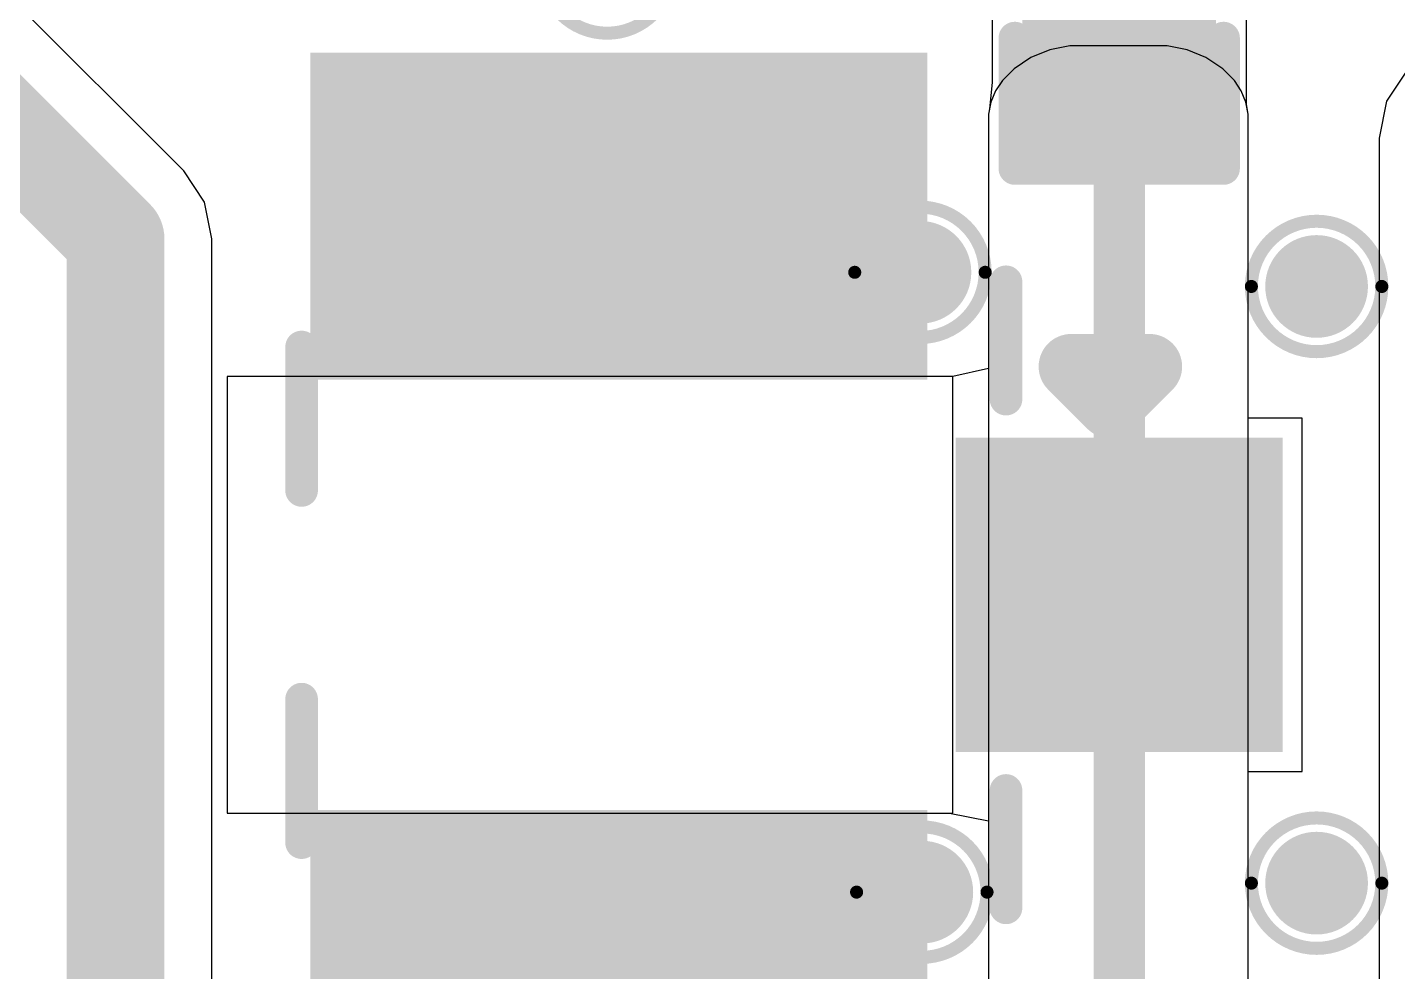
# Model space of a CAD drawing. Header units: inches. Extents: x -10 to 344, y -7 to 75.
# Drawn here: x 23.98 to 29.32, y 5.5 to 9.17 of the extents above; entities that cross this region are included whole.
import ezdxf

# ---------------------------------------------------------------- set-up
doc = ezdxf.new("R2010")
doc.units = ezdxf.units.IN
for name, color, linetype in [('Bottom Layer', 5, 'Continuous'), ('Drill Drawing', 1, 'Continuous'), ('Mid Layer 1', 16, 'Continuous'), ('Mid Layer 2', 76, 'Continuous'), ('Top Layer', 1, 'Continuous'), ('Top Overlay', 2, 'Continuous'), ('Top Paste', 8, 'Continuous'), ('Top Solder', 216, 'Continuous'), ('Via Holes', 16, 'Continuous')]:
    doc.layers.add(name, color=color, linetype=linetype)

# ---------------------------------------------------------------- blocks, each defined once
blk = doc.blocks.new('U_FL_R_SMT_1_80___88')
at = {"layer": 'Top Layer'}
for points in [[(-2.01, 2.0742), (-0.94, 2.0742), (-0.94, -0.1258), (-2.01, -0.1258)], [(0.94, 2.0742), (2.01, 2.0742), (2.01, -0.1258), (0.94, -0.1258)], [(-0.51, -0.4392), (0.51, -0.4392), (0.51, -1.5092), (-0.51, -1.5092)]]:
    blk.add_hatch(color=1, dxfattribs=at).paths.add_polyline_path(points)
at = {"layer": 'Top Paste'}
for points in [[(-2.01, 2.0742), (-0.94, 2.0742), (-0.94, -0.1258), (-2.01, -0.1258)], [(0.94, 2.0742), (2.01, 2.0742), (2.01, -0.1258), (0.94, -0.1258)], [(-0.51, -0.4392), (0.51, -0.4392), (0.51, -1.5092), (-0.51, -1.5092)]]:
    blk.add_hatch(color=8, dxfattribs=at).paths.add_polyline_path(points)
at = {"layer": 'Top Solder'}
for points in [[(-2.1116, 2.1758), (-0.8384, 2.1758), (-0.8384, -0.2274), (-2.1116, -0.2274)], [(0.8384, 2.1758), (2.1116, 2.1758), (2.1116, -0.2274), (0.8384, -0.2274)], [(-0.6116, -0.3376), (0.6116, -0.3376), (0.6116, -1.6108), (-0.6116, -1.6108)]]:
    blk.add_hatch(color=216, dxfattribs=at).paths.add_polyline_path(points)
at = {"layer": 'Top Overlay'}
for points in [[(-0.9652, 2.2098, 0.127, 0.127, 0), (-0.4064, 2.2098, 0.127, 0.127, 0)], [(0.4064, 2.2098, 0.127, 0.127, 0), (0.9652, 2.2098, 0.127, 0.127, 0)], [(-1.2192, -0.5334, 0.127, 0.127, 0), (-0.762, -0.5334, 0.127, 0.127, 0)], [(0.762, -0.5334, 0.127, 0.127, 0), (1.2192, -0.5334, 0.127, 0.127, 0)], [(0.889, -0.7874, 0.254, 0.254, 0), (0.7366, -0.9398, 0.254, 0.254, 0)], [(0.889, -0.7874, 0.254, 0.254, 0), (0.889, -1.0922, 0.254, 0.254, 0)], [(0.7366, -0.9398, 0.254, 0.254, 0), (0.889, -1.0922, 0.254, 0.254, 0)]]:
    blk.add_lwpolyline(points, format="xyseb", dxfattribs=at)
for points in [[(-0.997, 2.2098, 0.0635, 0.0635, 1), (-0.9334, 2.2098, 0.0635, 0.0635, 1)], [(-0.4381, 2.2098, 0.0635, 0.0635, 1), (-0.3746, 2.2098, 0.0635, 0.0635, 1)], [(0.3747, 2.2098, 0.0635, 0.0635, 1), (0.4382, 2.2098, 0.0635, 0.0635, 1)], [(0.9335, 2.2098, 0.0635, 0.0635, 1), (0.997, 2.2098, 0.0635, 0.0635, 1)], [(-1.251, -0.5334, 0.0635, 0.0635, 1), (-1.1874, -0.5334, 0.0635, 0.0635, 1)], [(-0.7937, -0.5334, 0.0635, 0.0635, 1), (-0.7302, -0.5334, 0.0635, 0.0635, 1)], [(0.7303, -0.5334, 0.0635, 0.0635, 1), (0.7938, -0.5334, 0.0635, 0.0635, 1)], [(1.1875, -0.5334, 0.0635, 0.0635, 1), (1.251, -0.5334, 0.0635, 0.0635, 1)], [(0.8255, -0.7874, 0.127, 0.127, 1), (0.9525, -0.7874, 0.127, 0.127, 1)], [(0.8255, -0.7874, 0.127, 0.127, 1), (0.9525, -0.7874, 0.127, 0.127, 1)], [(0.6731, -0.9398, 0.127, 0.127, 1), (0.8001, -0.9398, 0.127, 0.127, 1)], [(0.6731, -0.9398, 0.127, 0.127, 1), (0.8001, -0.9398, 0.127, 0.127, 1)], [(0.8255, -1.0922, 0.127, 0.127, 1), (0.9525, -1.0922, 0.127, 0.127, 1)], [(0.8255, -1.0922, 0.127, 0.127, 1), (0.9525, -1.0922, 0.127, 0.127, 1)]]:
    blk.add_lwpolyline(points, format="xyseb", close=True, dxfattribs=at)
blk = doc.blocks.new('C___0402_114')
at = {"layer": 'Top Layer'}
for points in [[(-0.6985, -0.3175), (-0.6985, 0.3175), (-0.2413, 0.3175), (-0.2413, -0.3175)], [(0.2413, -0.3175), (0.2413, 0.3175), (0.6985, 0.3175), (0.6985, -0.3175)]]:
    blk.add_hatch(color=1, dxfattribs=at).paths.add_polyline_path(points)
at = {"layer": 'Top Paste'}
for points in [[(-0.6985, -0.3175), (-0.6985, 0.3175), (-0.2413, 0.3175), (-0.2413, -0.3175)], [(0.2413, -0.3175), (0.2413, 0.3175), (0.6985, 0.3175), (0.6985, -0.3175)]]:
    blk.add_hatch(color=8, dxfattribs=at).paths.add_polyline_path(points)
at = {"layer": 'Top Solder'}
for points in [[(-0.7585, -0.3775), (-0.7585, 0.3775), (-0.1813, 0.3775), (-0.1813, -0.3775)], [(0.1813, -0.3775), (0.1813, 0.3775), (0.7585, 0.3775), (0.7585, -0.3775)]]:
    blk.add_hatch(color=216, dxfattribs=at).paths.add_polyline_path(points)
at = {"layer": 'Top Overlay'}
for points in [[(-0.2794, 0.4064, 0.127, 0.127, 0), (-0.7874, 0.4064, 0.127, 0.127, 0)], [(-0.7874, -0.4064, 0.127, 0.127, 0), (-0.7874, 0.4064, 0.127, 0.127, 0)], [(0.7874, 0.4064, 0.127, 0.127, 0), (0.2794, 0.4064, 0.127, 0.127, 0)], [(0.7874, -0.4064, 0.127, 0.127, 0), (0.7874, 0.4064, 0.127, 0.127, 0)], [(-0.2794, -0.4064, 0.127, 0.127, 0), (-0.7874, -0.4064, 0.127, 0.127, 0)], [(0.7874, -0.4064, 0.127, 0.127, 0), (0.2794, -0.4064, 0.127, 0.127, 0)]]:
    blk.add_lwpolyline(points, format="xyseb", dxfattribs=at)
for points in [[(-0.8191, 0.4064, 0.0635, 0.0635, 1), (-0.7556, 0.4064, 0.0635, 0.0635, 1)], [(-0.8191, 0.4064, 0.0635, 0.0635, 1), (-0.7556, 0.4064, 0.0635, 0.0635, 1)], [(-0.3111, 0.4064, 0.0635, 0.0635, 1), (-0.2477, 0.4064, 0.0635, 0.0635, 1)], [(0.2477, 0.4064, 0.0635, 0.0635, 1), (0.3111, 0.4064, 0.0635, 0.0635, 1)], [(0.7556, 0.4064, 0.0635, 0.0635, 1), (0.8191, 0.4064, 0.0635, 0.0635, 1)], [(0.7556, 0.4064, 0.0635, 0.0635, 1), (0.8191, 0.4064, 0.0635, 0.0635, 1)], [(-0.8191, -0.4064, 0.0635, 0.0635, 1), (-0.7556, -0.4064, 0.0635, 0.0635, 1)], [(-0.8191, -0.4064, 0.0635, 0.0635, 1), (-0.7556, -0.4064, 0.0635, 0.0635, 1)], [(-0.3111, -0.4064, 0.0635, 0.0635, 1), (-0.2477, -0.4064, 0.0635, 0.0635, 1)], [(0.2477, -0.4064, 0.0635, 0.0635, 1), (0.3111, -0.4064, 0.0635, 0.0635, 1)], [(0.7556, -0.4064, 0.0635, 0.0635, 1), (0.8191, -0.4064, 0.0635, 0.0635, 1)], [(0.7556, -0.4064, 0.0635, 0.0635, 1), (0.8191, -0.4064, 0.0635, 0.0635, 1)]]:
    blk.add_lwpolyline(points, format="xyseb", close=True, dxfattribs=at)

msp = doc.modelspace()

# ---------------------------------------------------------------- hatches: boundary and pattern name
at = {"layer": 'Bottom Layer'}
h = msp.add_hatch(color=5, dxfattribs=at)
edge = h.paths.add_edge_path()
edge.add_arc((27.4562, 8.2199), 0.2, 0, 360)
h = msp.add_hatch(color=5, dxfattribs=at)
edge = h.paths.add_edge_path()
edge.add_arc((29.0009, 8.1648), 0.2, 0, 360)
h = msp.add_hatch(color=5, dxfattribs=at)
edge = h.paths.add_edge_path()
edge.add_arc((29.0009, 5.8408), 0.2, 0, 360)
h = msp.add_hatch(color=5, dxfattribs=at)
edge = h.paths.add_edge_path()
edge.add_arc((27.4635, 5.8058), 0.2, 0, 360)
at = {"layer": 'Mid Layer 1'}
h = msp.add_hatch(color=16, dxfattribs=at)
edge = h.paths.add_edge_path()
edge.add_arc((27.4562, 8.2199), 0.2, 0, 360)
h = msp.add_hatch(color=16, dxfattribs=at)
edge = h.paths.add_edge_path()
edge.add_arc((29.0009, 8.1648), 0.2, 0, 360)
h = msp.add_hatch(color=16, dxfattribs=at)
edge = h.paths.add_edge_path()
edge.add_arc((29.0009, 5.8408), 0.2, 0, 360)
h = msp.add_hatch(color=16, dxfattribs=at)
edge = h.paths.add_edge_path()
edge.add_arc((27.4635, 5.8058), 0.2, 0, 360)
at = {"layer": 'Mid Layer 2'}
h = msp.add_hatch(color=76, dxfattribs=at)
edge = h.paths.add_edge_path()
edge.add_arc((27.4562, 8.2199), 0.2, 0, 360)
h = msp.add_hatch(color=76, dxfattribs=at)
edge = h.paths.add_edge_path()
edge.add_arc((29.0009, 8.1648), 0.2, 0, 360)
h = msp.add_hatch(color=76, dxfattribs=at)
edge = h.paths.add_edge_path()
edge.add_arc((29.0009, 5.8408), 0.2, 0, 360)
h = msp.add_hatch(color=76, dxfattribs=at)
edge = h.paths.add_edge_path()
edge.add_arc((27.4635, 5.8058), 0.2, 0, 360)
at = {"layer": 'Top Layer'}
h = msp.add_hatch(color=1, dxfattribs=at)
edge = h.paths.add_edge_path()
edge.add_arc((27.4562, 8.2199), 0.2, 0, 360)
h = msp.add_hatch(color=1, dxfattribs=at)
edge = h.paths.add_edge_path()
edge.add_arc((29.0009, 8.1648), 0.2, 0, 360)
h = msp.add_hatch(color=1, dxfattribs=at)
edge = h.paths.add_edge_path()
edge.add_arc((29.0009, 5.8408), 0.2, 0, 360)
h = msp.add_hatch(color=1, dxfattribs=at)
edge = h.paths.add_edge_path()
edge.add_arc((27.4635, 5.8058), 0.2, 0, 360)
at = {"layer": 'Via Holes'}
h = msp.add_hatch(color=7, dxfattribs=at)
edge = h.paths.add_edge_path()
edge.add_arc((27.4562, 8.2199), 0.1, 0, 360)
h = msp.add_hatch(color=7, dxfattribs=at)
edge = h.paths.add_edge_path()
edge.add_arc((29.0009, 8.1648), 0.1, 0, 360)
h = msp.add_hatch(color=7, dxfattribs=at)
edge = h.paths.add_edge_path()
edge.add_arc((29.0009, 5.8408), 0.1, 0, 360)
h = msp.add_hatch(color=7, dxfattribs=at)
edge = h.paths.add_edge_path()
edge.add_arc((27.4635, 5.8058), 0.1, 0, 360)

# ---------------------------------------------------------------- linework, layer by layer
at = {"layer": 'Drill Drawing'}
for points in [[(26.4921, 9.4051, 0.0508, 0.0508, 1), (25.9841, 9.4051, 0.0508, 0.0508, 1)], [(27.7102, 8.2199, 0.0508, 0.0508, 1), (27.2022, 8.2199, 0.0508, 0.0508, 1)], [(29.2549, 8.1648, 0.0508, 0.0508, 1), (28.7469, 8.1648, 0.0508, 0.0508, 1)], [(27.1895, 8.2199, 0.0254, 0.0254, 1), (27.2149, 8.2199, 0.0254, 0.0254, 1)], [(27.6975, 8.2199, 0.0254, 0.0254, 1), (27.7229, 8.2199, 0.0254, 0.0254, 1)], [(28.7342, 8.1648, 0.0254, 0.0254, 1), (28.7596, 8.1648, 0.0254, 0.0254, 1)], [(29.2422, 8.1648, 0.0254, 0.0254, 1), (29.2676, 8.1648, 0.0254, 0.0254, 1)], [(27.7175, 5.8058, 0.0508, 0.0508, 1), (27.2095, 5.8058, 0.0508, 0.0508, 1)], [(29.2549, 5.8408, 0.0508, 0.0508, 1), (28.7469, 5.8408, 0.0508, 0.0508, 1)], [(27.1968, 5.8058, 0.0254, 0.0254, 1), (27.2222, 5.8058, 0.0254, 0.0254, 1)], [(27.7048, 5.8058, 0.0254, 0.0254, 1), (27.7302, 5.8058, 0.0254, 0.0254, 1)], [(28.7342, 5.8408, 0.0254, 0.0254, 1), (28.7596, 5.8408, 0.0254, 0.0254, 1)], [(29.2422, 5.8408, 0.0254, 0.0254, 1), (29.2676, 5.8408, 0.0254, 0.0254, 1)]]:
    msp.add_lwpolyline(points, format="xyseb", close=True, dxfattribs=at)
at = {"layer": 'Mid Layer 2'}
for p, q in [((24.5892, 8.6153), (23.6453, 9.5592)), ((29.3542, 9.0078), (29.2728, 8.8859)), ((29.2728, 8.8859), (29.2442, 8.7422)), ((29.2442, 8.7422), (29.2442, 2.2924)), ((24.6706, 8.4935), (24.5892, 8.6153)), ((24.6992, 8.3498), (24.6706, 8.4935)), ((24.6992, 3.4725), (24.6992, 8.3498))]:
    msp.add_line(p, q, dxfattribs=at)
for points in [[(23.1623, 9.5111, 0.381, 0.381, 0), (24.3237, 8.3498, 0.381, 0.381, 0)], [(24.3237, 1.737, 0.381, 0.381, 0), (24.3237, 8.3498, 0.381, 0.381, 0)]]:
    msp.add_lwpolyline(points, format="xyseb", dxfattribs=at)
msp.add_lwpolyline([(24.2284, 8.3498, 0.1905, 0.1905, 1), (24.4189, 8.3498, 0.1905, 0.1905, 1)], format="xyseb", close=True, dxfattribs=at)
msp.add_lwpolyline([(24.2284, 8.3498, 0.1905, 0.1905, 1), (24.4189, 8.3498, 0.1905, 0.1905, 1)], format="xyseb", close=True, dxfattribs=at)
at = {"layer": 'Top Layer'}
for p, q in [((27.7369, 9.3481), (27.7369, 8.9593)), ((28.7275, 8.8735), (28.7275, 9.3481)), ((27.9617, 9.0864), (27.8884, 9.056)), ((28.0395, 9.1019), (27.9617, 9.0864)), ((28.0791, 9.1019), (28.0395, 9.1019)), ((28.3791, 9.1019), (28.0791, 9.1019)), ((28.4188, 9.1019), (28.3791, 9.1019)), ((28.3791, 9.1019), (28.3791, 9.1019)), ((28.4966, 9.0864), (28.4188, 9.1019)), ((28.5699, 9.056), (28.4966, 9.0864)), ((27.8884, 9.056), (27.8225, 9.012)), ((28.6358, 9.012), (28.5699, 9.056)), ((27.7775, 8.967), (27.751, 8.9273)), ((27.7944, 8.9839), (27.7775, 8.967)), ((27.8225, 9.012), (27.7944, 8.9839)), ((28.6639, 8.9839), (28.6358, 9.012)), ((28.6807, 8.967), (28.6639, 8.9839)), ((28.6639, 8.9839), (28.6639, 8.9839)), ((28.7073, 8.9273), (28.6807, 8.967)), ((27.7369, 8.9593), (27.7275, 8.8569)), ((27.751, 8.9273), (27.7327, 8.8832)), ((28.7256, 8.8832), (28.7073, 8.9273)), ((27.7327, 8.8832), (27.7234, 8.8363)), ((28.7349, 8.8363), (28.7256, 8.8832)), ((28.7349, 8.8363), (28.7275, 8.8735)), ((27.7275, 8.8569), (27.7234, 8.8363)), ((27.7234, 8.8363), (27.7234, 8.8124)), ((27.7234, 8.8363), (27.7234, 8.8124)), ((27.7234, 8.8124), (27.7234, 8.8124)), ((27.7234, 8.8124), (27.7234, 2.8812)), ((27.7234, 8.8124), (27.7234, 8.8124)), ((27.7234, 8.8124), (27.7234, 7.8447)), ((28.7349, 8.8124), (28.7349, 8.8363)), ((28.7349, 7.6516), (28.7349, 8.8363)), ((28.7349, 2.374), (28.7349, 8.8124)), ((27.7234, 7.8447), (27.5838, 7.8138)), ((24.7588, 7.8138), (24.7588, 6.1138)), ((27.5838, 7.8138), (24.7588, 7.8138)), ((27.5838, 7.8138), (24.7588, 7.8138)), ((24.7588, 7.8138), (24.7588, 6.1138)), ((27.5838, 6.1138), (27.5838, 7.8138)), ((27.5838, 7.8138), (27.5838, 7.8138)), ((28.945, 7.6516), (28.7349, 7.6516)), ((28.945, 6.276), (28.945, 7.6516)), ((28.7349, 2.374), (28.7349, 6.276)), ((28.7349, 6.276), (28.945, 6.276)), ((24.7588, 6.1138), (27.5838, 6.1138)), ((24.7588, 6.1138), (27.571, 6.1138)), ((27.571, 6.1138), (27.7234, 6.0829)), ((27.7234, 6.0829), (27.7234, 2.8812))]:
    msp.add_line(p, q, dxfattribs=at)
for points in [[(28.2322, 6.9638, 0.2, 0.2, 0), (28.2322, 8.9417, 0.2, 0.2, 0)], [(28.2322, 2.4794, 0.2, 0.2, 0), (28.2322, 6.9638, 0.2, 0.2, 0)]]:
    msp.add_lwpolyline(points, format="xyseb", dxfattribs=at)
for points in [[(28.1822, 8.9417, 0.1, 0.1, 1), (28.2822, 8.9417, 0.1, 0.1, 1)], [(28.1822, 6.9638, 0.1, 0.1, 1), (28.2822, 6.9638, 0.1, 0.1, 1)], [(28.1822, 6.9638, 0.1, 0.1, 1), (28.2822, 6.9638, 0.1, 0.1, 1)]]:
    msp.add_lwpolyline(points, format="xyseb", close=True, dxfattribs=at)

# ---------------------------------------------------------------- block references
for name, p, rotation in [('C___0402_114', (28.2322, 9.4116), 270), ('U_FL_R_SMT_1_80___88', (27.258, 6.9638), 90)]:
    msp.add_blockref(name, p, dxfattribs=dict(rotation=rotation))

doc.saveas('drawing.dxf')
